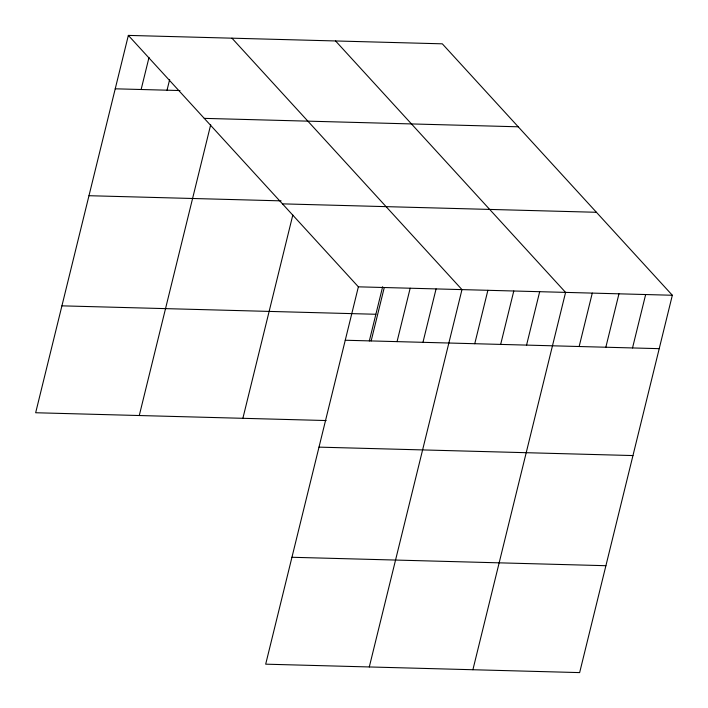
<?xml version="1.0" encoding="UTF-8"?>
<svg xmlns="http://www.w3.org/2000/svg" width="708" height="708" viewBox="0 0 708 708"><rect width="100%" height="100%" fill="white"/><g stroke="black" fill="none" stroke-linecap="round" stroke-linejoin="round"><path stroke-width="1.06" d="M128.352 35.4L358.372 286.829L265.686 664.175L579.648 672.6L672.335 295.254L442.314 43.825L128.352 35.4L35.665 412.746L326.149 420.543M141.131 89.5L149.007 57.454M167.035 90.199L169.663 79.517M139.272 415.525L210.701 124.723M242.879 418.304L292.811 215.037M369.319 340.99L382.647 286.731M371.151 340.937L384.267 287.528M397.055 341.628L410.171 288.218M422.959 342.327L436.075 288.917M369.293 666.954L461.979 289.607L231.959 38.179M474.758 343.716L487.883 290.307M500.662 344.407L513.787 290.997M526.566 345.106L539.682 291.696M472.9 669.733L565.586 292.395L335.565 40.958M579.153 346.513L592.277 293.103M605.844 347.23L618.96 293.82M632.527 347.947L645.652 294.537M115.227 88.81L179.982 90.544M204.258 118.369L518.221 126.794M88.978 195.709L281.085 200.86M282.465 203.86L596.428 212.285M358.372 286.829L672.335 295.254M61.923 305.847L375.886 314.272M345.247 340.238L659.219 348.663M318.998 447.137L632.961 455.563M291.944 557.276L605.906 565.701"/></g></svg>
